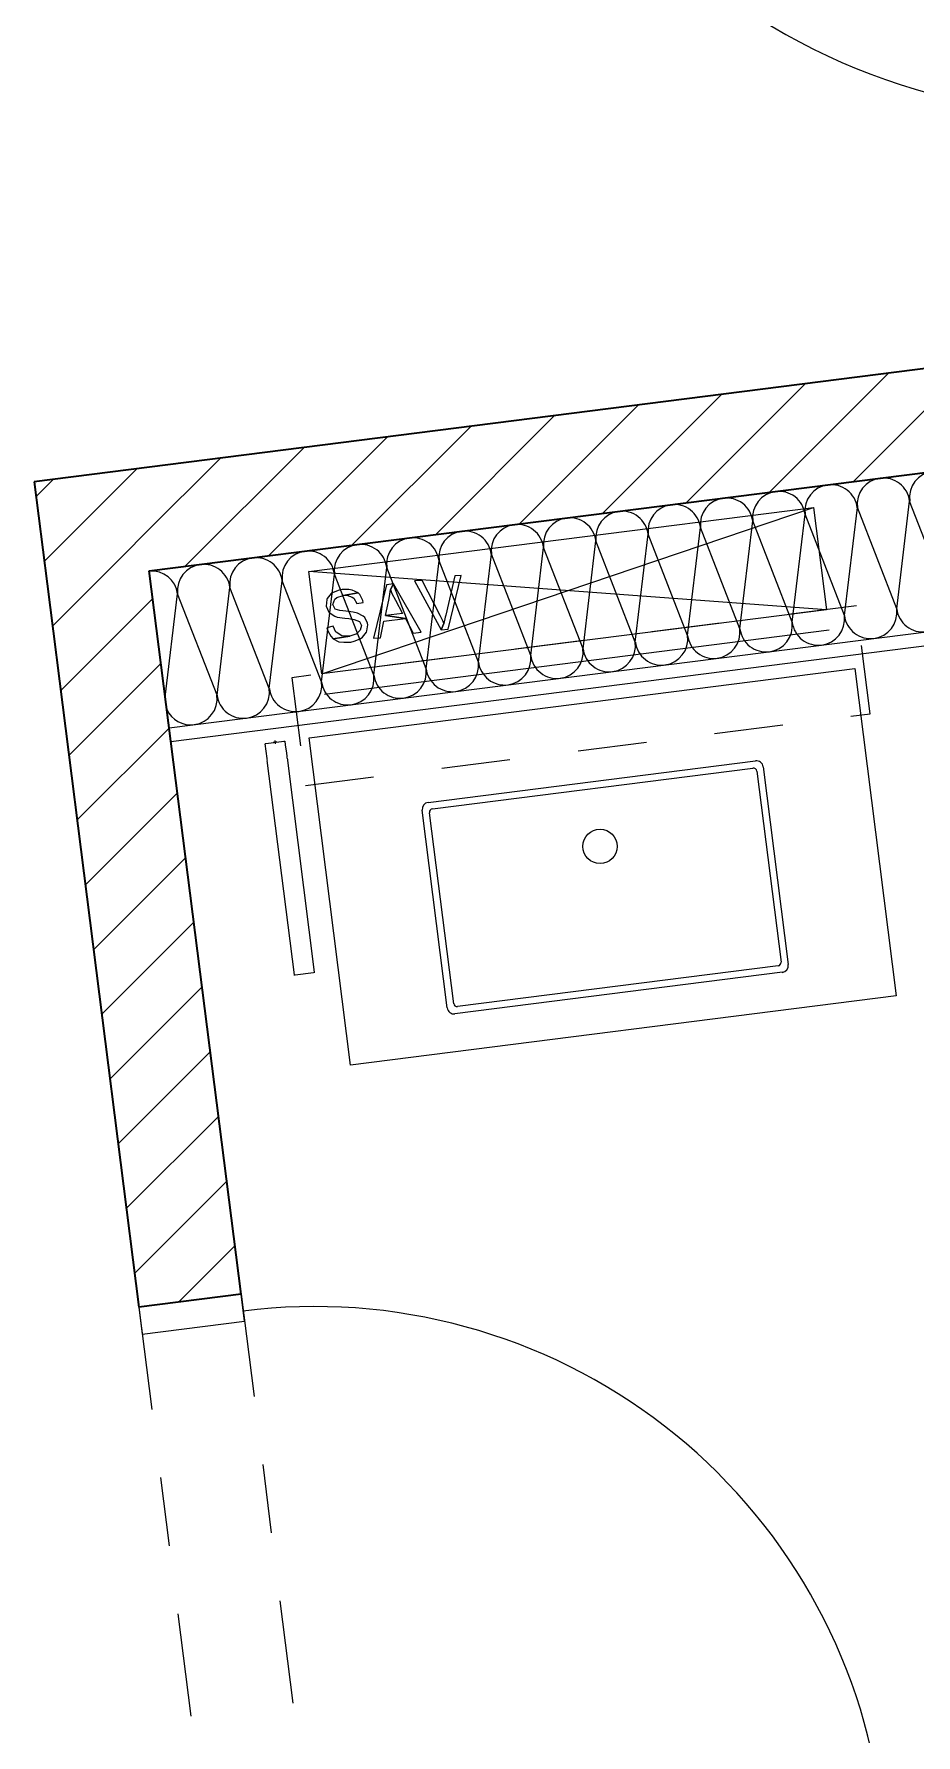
# Model space of a CAD drawing. Header units: metres. Extents: x 2713679.5 to 2713747.3, y 1226017.1 to 1226104.2.
# Drawn here: x 2713732.974 to 2713734.257, y 1226038.926 to 1226041.399 of the extents above; entities that cross this region are included whole.
import ezdxf

# ---------------------------------------------------------------- set-up
doc = ezdxf.new("R2010")
doc.units = ezdxf.units.M
doc.header["$MEASUREMENT"] = 0
doc.linetypes.add('Strich 2', pattern=[0.141111, 0.070556, -0.070556])
doc.linetypes.add('Strichpunkt 3_1_1mm Achsen', pattern=[0.25, 0.15, -0.05, 0, -0.05])
doc.layers.add('haustechnik', color=7, linetype='Continuous', true_color=0x0332dd)
doc.layers.add('texte', color=7, linetype='Continuous', true_color=0x000000)
doc.layers.add('plangrafiken', color=251, linetype='Continuous')
doc.layers.add('waende_stuetzen', color=250, linetype='Continuous')

msp = doc.modelspace()

# ---------------------------------------------------------------- linework, layer by layer
at = {"layer": 'haustechnik', "color": 152, "linetype": 'Continuous', "lineweight": 13, "true_color": 0x0365dd}
for p, q in [((2713733.3736, 1226040.6176), (2713734.1077, 1226040.7108)), ((2713733.3925, 1226040.4688), (2713734.1077, 1226040.7108)), ((2713734.1077, 1226040.7108), (2713734.1266, 1226040.562)), ((2713734.1266, 1226040.562), (2713733.3736, 1226040.6176)), ((2713733.3925, 1226040.4688), (2713733.3736, 1226040.6176)), ((2713734.1266, 1226040.562), (2713733.3925, 1226040.4688)), ((2713734.1304, 1226040.5322), (2713733.3963, 1226040.439))]:
    msp.add_line(p, q, dxfattribs=at)
at = {"layer": 'plangrafiken', "color": 7, "linetype": 'Strich 2', "lineweight": 13}
for p, q in [((2713734.1703, 1226040.5675), (2713733.3489, 1226040.4632)), ((2713734.1902, 1226040.4107), (2713734.1703, 1226040.5675)), ((2713733.3489, 1226040.4632), (2713733.3687, 1226040.3065)), ((2713733.3687, 1226040.3065), (2713734.1902, 1226040.4107))]:
    msp.add_line(p, q, dxfattribs=at)
at = {"layer": 'plangrafiken', "color": 7, "linetype": 'Continuous', "lineweight": 13}
for p, q in [((2713733.3741, 1226040.3757), (2713734.1677, 1226040.4764)), ((2713734.1677, 1226040.4764), (2713734.2281, 1226040.0003)), ((2713733.3101, 1226040.3676), (2713733.311, 1226040.3677)), ((2713733.3129, 1226040.3455), (2713733.3101, 1226040.3671)), ((2713733.311, 1226040.3677), (2713733.3379, 1226040.3711)), ((2713733.327, 1226040.3697), (2713733.322, 1226040.3691)), ((2713733.3242, 1226040.3719), (2713733.3248, 1226040.367)), ((2713733.3379, 1226040.3711), (2713733.3389, 1226040.3713)), ((2713733.3389, 1226040.3708), (2713733.3395, 1226040.3658)), ((2713733.3395, 1226040.3658), (2713733.3411, 1226040.3536)), ((2713733.4345, 1226039.8995), (2713733.3741, 1226040.3757)), ((2713733.3131, 1226040.3441), (2713733.3129, 1226040.3455)), ((2713733.3132, 1226040.3433), (2713733.3137, 1226040.3436)), ((2713733.3528, 1226040.0312), (2713733.3132, 1226040.343)), ((2713733.3411, 1226040.3536), (2713733.3417, 1226040.3492)), ((2713733.3414, 1226040.3471), (2713733.3419, 1226040.3469)), ((2713733.3417, 1226040.3492), (2713733.3418, 1226040.3477)), ((2713733.342, 1226040.3467), (2713733.3815, 1226040.0349)), ((2713733.5473, 1226040.2818), (2713734.0235, 1226040.3422)), ((2713733.5535, 1226040.2725), (2713734.0198, 1226040.3317)), ((2713734.0346, 1226040.3336), (2713734.0711, 1226040.0459)), ((2713734.0253, 1226040.3273), (2713734.0606, 1226040.0496)), ((2713733.5751, 1226039.9829), (2713733.5386, 1226040.2706)), ((2713733.5844, 1226039.9891), (2713733.5492, 1226040.2669)), ((2713733.3815, 1226040.0349), (2713733.3817, 1226040.034)), ((2713734.0625, 1226040.0347), (2713733.5863, 1226039.9743)), ((2713734.0563, 1226040.044), (2713733.59, 1226039.9848)), ((2713733.3529, 1226040.0303), (2713733.3528, 1226040.0312)), ((2713733.3807, 1226040.0338), (2713733.3538, 1226040.0304)), ((2713734.2281, 1226040.0003), (2713733.4345, 1226039.8995))]:
    msp.add_line(p, q, dxfattribs=at)
msp.add_circle((2713733.7973, 1226040.2178), 0.025, dxfattribs=at)
for centre, radius, start, end in [((2713734.0204, 1226040.3267), 0.005, 7.2326, 97.2326), ((2713734.0247, 1226040.3323), 0.01, 7.2326, 97.2326), ((2713733.5485, 1226040.2719), 0.01, 97.2326, 187.2326), ((2713733.5541, 1226040.2675), 0.005, 97.2326, 187.2326), ((2713734.0556, 1226040.0489), 0.005, 277.2326, 7.2326), ((2713734.0612, 1226040.0446), 0.01, 277.2326, 7.2326), ((2713733.5894, 1226039.9898), 0.005, 187.2326, 277.2326), ((2713733.585, 1226039.9842), 0.01, 187.2326, 277.2326)]:
    msp.add_arc(centre, radius, start, end, dxfattribs=at)
at = {"layer": 'texte'}
for points in [[(2713733.5385, 1226040.6046), (2713733.5276, 1226040.6039), (2713733.5663, 1226040.533), (2713733.5699, 1226040.5418), (2713733.5692, 1226040.5447), (2713733.5648, 1226040.5535)], [(2713733.5955, 1226040.6119), (2713733.586, 1226040.6112), (2713733.5729, 1226040.5542), (2713733.5721, 1226040.5513), (2713733.5699, 1226040.5418), (2713733.5663, 1226040.533), (2713733.5765, 1226040.5337)], [(2713733.4223, 1226040.5915), (2713733.418, 1226040.5907), (2713733.4092, 1226040.5871), (2713733.4063, 1226040.5856), (2713733.4004, 1226040.5783), (2713733.3997, 1226040.5769), (2713733.399, 1226040.5674), (2713733.399, 1226040.5674), (2713733.4026, 1226040.5586), (2713733.4033, 1226040.5579), (2713733.4114, 1226040.5527), (2713733.415, 1226040.5513), (2713733.426, 1226040.5498), (2713733.4318, 1226040.5491), (2713733.4399, 1226040.5476), (2713733.4472, 1226040.5447), (2713733.4501, 1226040.5389), (2713733.4486, 1226040.5323), (2713733.4428, 1226040.5264), (2713733.4421, 1226040.5264), (2713733.4333, 1226040.5235), (2713733.4092, 1226040.5199), (2713733.4172, 1226040.5155), (2713733.4245, 1226040.5147), (2713733.4348, 1226040.5147), (2713733.4399, 1226040.5162), (2713733.4486, 1226040.5199), (2713733.4516, 1226040.5221), (2713733.4574, 1226040.5294), (2713733.4581, 1226040.5316), (2713733.4596, 1226040.5403), (2713733.4589, 1226040.5425), (2713733.4552, 1226040.5506), (2713733.453, 1226040.5527), (2713733.4443, 1226040.5571), (2713733.4384, 1226040.5586), (2713733.4275, 1226040.5601), (2713733.4187, 1226040.5608), (2713733.4121, 1226040.563), (2713733.4085, 1226040.5696), (2713733.4114, 1226040.5776), (2713733.4143, 1226040.5798), (2713733.4238, 1226040.5827), (2713733.4457, 1226040.5864), (2713733.437, 1226040.5907), (2713733.4318, 1226040.5915)], [(2713733.4457, 1226040.5864), (2713733.4238, 1226040.5827), (2713733.4289, 1226040.5834), (2713733.437, 1226040.5805), (2713733.4391, 1226040.5791), (2713733.4435, 1226040.571), (2713733.453, 1226040.5725), (2713733.4523, 1226040.5754), (2713733.4479, 1226040.5842)], [(2713733.4969, 1226040.5995), (2713733.4866, 1226040.5981), (2713733.4676, 1226040.5206), (2713733.4779, 1226040.5213), (2713733.483, 1226040.5454), (2713733.5144, 1226040.5491), (2713733.4852, 1226040.5535), (2713733.4903, 1226040.5761), (2713733.491, 1226040.5812), (2713733.4925, 1226040.5915)], [(2713733.4969, 1226040.5995), (2713733.4925, 1226040.5915), (2713733.4947, 1226040.5856), (2713733.4998, 1226040.5761), (2713733.51, 1226040.5564), (2713733.4852, 1226040.5535), (2713733.5144, 1226040.5491), (2713733.5254, 1226040.5279), (2713733.5371, 1226040.5294)], [(2713733.4092, 1226040.5381), (2713733.3997, 1226040.5359), (2713733.4012, 1226040.5316), (2713733.4055, 1226040.5235), (2713733.4092, 1226040.5199), (2713733.4333, 1226040.5235), (2713733.4311, 1226040.5235), (2713733.4216, 1226040.5242), (2713733.4216, 1226040.5242), (2713733.4136, 1226040.5294), (2713733.4128, 1226040.5294)]]:
    msp.add_lwpolyline(points, close=True, dxfattribs=at)
at = {"layer": 'waende_stuetzen', "color": 7, "linetype": 'Continuous', "lineweight": 18}
for p, q in [((2713736.4077, 1226041.0329), (2713733.1417, 1226040.6184)), ((2713733.1706, 1226040.3902), (2713734.996, 1226040.6219)), ((2713733.1731, 1226040.3704), (2713734.9787, 1226040.5995)), ((2713733.1731, 1226040.3704), (2713733.1706, 1226040.3902))]:
    msp.add_line(p, q, dxfattribs=at)
at = {"layer": 'waende_stuetzen', "color": 7, "linetype": 'Continuous', "lineweight": 35}
for p, q in [((2713734.6803, 1226040.9649), (2713732.974, 1226040.7483)), ((2713733.1417, 1226040.6184), (2713734.6992, 1226040.8161)), ((2713732.974, 1226040.7483), (2713732.9929, 1226040.5995)), ((2713733.2751, 1226039.5668), (2713733.1417, 1226040.6184)), ((2713732.9929, 1226040.5995), (2713733.1263, 1226039.5479)), ((2713733.2751, 1226039.5668), (2713733.1263, 1226039.5479))]:
    msp.add_line(p, q, dxfattribs=at)
at = {"layer": 'waende_stuetzen', "color": 18, "linetype": 'Continuous', "lineweight": 0, "true_color": 0x000000}
for p, q in [((2713734.044, 1226040.7329), (2713734.2171, 1226040.9061)), ((2713734.1654, 1226040.7483), (2713734.3386, 1226040.9215)), ((2713733.9225, 1226040.7175), (2713734.0957, 1226040.8907)), ((2713733.6795, 1226040.6867), (2713733.8527, 1226040.8598)), ((2713733.801, 1226040.7021), (2713733.9742, 1226040.8753)), ((2713733.4365, 1226040.6558), (2713733.6097, 1226040.829)), ((2713733.558, 1226040.6712), (2713733.7312, 1226040.8444)), ((2713733.3151, 1226040.6404), (2713733.4882, 1226040.8136)), ((2713733.1348, 1226040.6723), (2713733.2453, 1226040.7827)), ((2713733.1936, 1226040.625), (2713733.3668, 1226040.7982)), ((2713732.9879, 1226040.7375), (2713733.0023, 1226040.7519)), ((2713733.0477, 1226040.6912), (2713733.1229, 1226040.7664)), ((2713733.1229, 1226040.7664), (2713733.1238, 1226040.7673)), ((2713732.9768, 1226040.7264), (2713732.9879, 1226040.7375)), ((2713732.9887, 1226040.6323), (2713733.0477, 1226040.6912)), ((2713733.1074, 1226040.6449), (2713733.1348, 1226040.6723)), ((2713733.0721, 1226040.6096), (2713733.1074, 1226040.6449)), ((2713733.0007, 1226040.5381), (2713733.0721, 1226040.6096)), ((2713733.0126, 1226040.444), (2713733.1468, 1226040.5782)), ((2713733.0245, 1226040.3499), (2713733.1587, 1226040.4841)), ((2713733.0365, 1226040.2558), (2713733.1707, 1226040.3899)), ((2713733.0484, 1226040.1616), (2713733.1826, 1226040.2958)), ((2713733.0604, 1226040.0675), (2713733.1946, 1226040.2017)), ((2713733.0723, 1226039.9734), (2713733.2065, 1226040.1076)), ((2713733.0843, 1226039.8793), (2713733.2184, 1226040.0135)), ((2713733.0962, 1226039.7852), (2713733.2304, 1226039.9193)), ((2713733.1082, 1226039.691), (2713733.2423, 1226039.8252)), ((2713733.1201, 1226039.5969), (2713733.2543, 1226039.7311)), ((2713733.1846, 1226039.5553), (2713733.2662, 1226039.637))]:
    msp.add_line(p, q, dxfattribs=at)
at = {"layer": 'waende_stuetzen', "color": 7, "linetype": 'Continuous', "lineweight": 13}
for p, q in [((2713734.1528, 1226040.5535), (2713734.1716, 1226040.7105)), ((2713734.2289, 1226040.5632), (2713734.1716, 1226040.7105)), ((2713734.2289, 1226040.5632), (2713734.2476, 1226040.7201)), ((2713734.305, 1226040.5728), (2713734.2476, 1226040.7201)), ((2713733.9247, 1226040.5246), (2713733.9434, 1226040.6815)), ((2713734.0007, 1226040.5342), (2713733.9434, 1226040.6815)), ((2713734.0007, 1226040.5342), (2713734.0195, 1226040.6912)), ((2713734.0768, 1226040.5439), (2713734.0195, 1226040.6912)), ((2713734.0768, 1226040.5439), (2713734.0955, 1226040.7008)), ((2713734.1528, 1226040.5535), (2713734.0955, 1226040.7008)), ((2713733.7726, 1226040.5053), (2713733.7913, 1226040.6622)), ((2713733.8486, 1226040.5149), (2713733.7913, 1226040.6622)), ((2713733.8486, 1226040.5149), (2713733.8673, 1226040.6719)), ((2713733.9247, 1226040.5246), (2713733.8673, 1226040.6719)), ((2713733.5444, 1226040.4763), (2713733.5631, 1226040.6332)), ((2713733.6205, 1226040.486), (2713733.5631, 1226040.6332)), ((2713733.6205, 1226040.486), (2713733.6392, 1226040.6429)), ((2713733.6965, 1226040.4956), (2713733.6392, 1226040.6429)), ((2713733.6965, 1226040.4956), (2713733.7152, 1226040.6525)), ((2713733.7726, 1226040.5053), (2713733.7152, 1226040.6525)), ((2713733.1706, 1226040.3902), (2713733.1417, 1226040.6184)), ((2713733.3162, 1226040.4473), (2713733.335, 1226040.6043)), ((2713733.3923, 1226040.457), (2713733.335, 1226040.6043)), ((2713733.3923, 1226040.457), (2713733.411, 1226040.6139)), ((2713733.4683, 1226040.4667), (2713733.411, 1226040.6139)), ((2713733.4683, 1226040.4667), (2713733.4871, 1226040.6236)), ((2713733.5444, 1226040.4763), (2713733.4871, 1226040.6236)), ((2713733.1649, 1226040.435), (2713733.1828, 1226040.585)), ((2713733.2402, 1226040.4377), (2713733.1828, 1226040.585)), ((2713733.2402, 1226040.4377), (2713733.2589, 1226040.5946)), ((2713733.3162, 1226040.4473), (2713733.2589, 1226040.5946)), ((2713733.2802, 1226039.5272), (2713733.2751, 1226039.5668)), ((2713733.1263, 1226039.5479), (2713733.1314, 1226039.5083)), ((2713733.1314, 1226039.5083), (2713733.2802, 1226039.5272))]:
    msp.add_line(p, q, dxfattribs=at)
at = {"layer": 'waende_stuetzen', "color": 7, "linetype": 'Strichpunkt 3_1_1mm Achsen', "lineweight": 13}
for p, q in [((2713733.2751, 1226039.5668), (2713733.3859, 1226038.6938)), ((2713733.1263, 1226039.5479), (2713733.2371, 1226038.675))]:
    msp.add_line(p, q, dxfattribs=at)
at = {"layer": 'waende_stuetzen', "color": 7, "linetype": 'Continuous', "lineweight": 13}
for centre, radius, start, end in [((2713734.5223, 1226042.2099), 0.93, 187.2326, 277.2326), ((2713734.2096, 1226040.7153), 0.0383, 97.2326, 187.2326), ((2713734.2096, 1226040.7153), 0.0383, 7.2326, 97.2326), ((2713734.2857, 1226040.7249), 0.0383, 97.2326, 187.2326), ((2713734.0575, 1226040.696), 0.0383, 97.2326, 187.2326), ((2713734.0575, 1226040.696), 0.0383, 7.2326, 97.2326), ((2713734.1335, 1226040.7056), 0.0383, 97.2326, 187.2326), ((2713734.1335, 1226040.7056), 0.0383, 7.2326, 97.2326), ((2713733.8293, 1226040.667), 0.0383, 97.2326, 187.2326), ((2713733.8293, 1226040.667), 0.0383, 7.2326, 97.2326), ((2713733.9054, 1226040.6767), 0.0383, 97.2326, 187.2326), ((2713733.9054, 1226040.6767), 0.0383, 7.2326, 97.2326), ((2713733.9814, 1226040.6863), 0.0383, 97.2326, 187.2326), ((2713733.9814, 1226040.6863), 0.0383, 7.2326, 97.2326), ((2713733.6772, 1226040.6477), 0.0383, 97.2326, 187.2326), ((2713733.6772, 1226040.6477), 0.0383, 7.2326, 97.2326), ((2713733.7533, 1226040.6574), 0.0383, 97.2326, 187.2326), ((2713733.7533, 1226040.6574), 0.0383, 7.2326, 97.2326), ((2713733.449, 1226040.6188), 0.0383, 97.2326, 187.2326), ((2713733.449, 1226040.6188), 0.0383, 7.2326, 97.2326), ((2713733.5251, 1226040.6284), 0.0383, 97.2326, 187.2326), ((2713733.5251, 1226040.6284), 0.0383, 7.2326, 97.2326), ((2713733.6011, 1226040.6381), 0.0383, 97.2326, 187.2326), ((2713733.6011, 1226040.6381), 0.0383, 7.2326, 97.2326), ((2713733.2209, 1226040.5898), 0.0383, 7.2326, 97.2326), ((2713733.2969, 1226040.5995), 0.0383, 97.2326, 187.2326), ((2713733.2969, 1226040.5995), 0.0383, 7.2326, 97.2326), ((2713733.373, 1226040.6091), 0.0383, 97.2326, 187.2326), ((2713733.373, 1226040.6091), 0.0383, 7.2326, 97.2326), ((2713733.1448, 1226040.5802), 0.0383, 7.2326, 94.6867), ((2713733.2209, 1226040.5898), 0.0383, 97.2326, 187.2326), ((2713734.1909, 1226040.5583), 0.0383, 277.2326, 7.2326), ((2713734.2669, 1226040.568), 0.0383, 187.2326, 277.2326), ((2713733.9627, 1226040.5294), 0.0383, 277.2326, 7.2326), ((2713734.0388, 1226040.539), 0.0383, 187.2326, 277.2326), ((2713734.0388, 1226040.539), 0.0383, 277.2326, 7.2326), ((2713734.1148, 1226040.5487), 0.0383, 187.2326, 277.2326), ((2713734.1148, 1226040.5487), 0.0383, 277.2326, 7.2326), ((2713734.1909, 1226040.5583), 0.0383, 187.2326, 277.2326), ((2713733.7345, 1226040.5004), 0.0383, 277.2326, 7.2326), ((2713733.8106, 1226040.5101), 0.0383, 187.2326, 277.2326), ((2713733.8106, 1226040.5101), 0.0383, 277.2326, 7.2326), ((2713733.8867, 1226040.5197), 0.0383, 187.2326, 277.2326), ((2713733.8867, 1226040.5197), 0.0383, 277.2326, 7.2326), ((2713733.9627, 1226040.5294), 0.0383, 187.2326, 277.2326), ((2713733.5824, 1226040.4811), 0.0383, 277.2326, 7.2326), ((2713733.6585, 1226040.4908), 0.0383, 187.2326, 277.2326), ((2713733.6585, 1226040.4908), 0.0383, 277.2326, 7.2326), ((2713733.7345, 1226040.5004), 0.0383, 187.2326, 277.2326), ((2713733.3543, 1226040.4522), 0.0383, 277.2326, 7.2326), ((2713733.4303, 1226040.4618), 0.0383, 187.2326, 277.2326), ((2713733.4303, 1226040.4618), 0.0383, 277.2326, 7.2326), ((2713733.5064, 1226040.4715), 0.0383, 187.2326, 277.2326), ((2713733.5064, 1226040.4715), 0.0383, 277.2326, 7.2326), ((2713733.5824, 1226040.4811), 0.0383, 187.2326, 277.2326), ((2713733.2021, 1226040.4329), 0.0383, 277.2326, 7.2326), ((2713733.2782, 1226040.4425), 0.0383, 187.2326, 277.2326), ((2713733.2782, 1226040.4425), 0.0383, 277.2326, 7.2326), ((2713733.3543, 1226040.4522), 0.0383, 187.2326, 277.2326), ((2713733.2021, 1226040.4329), 0.0383, 204.374, 277.2326), ((2713733.3828, 1226038.7186), 0.83, 7.2326, 97.2326)]:
    msp.add_arc(centre, radius, start, end, dxfattribs=at)

doc.saveas('drawing.dxf')
